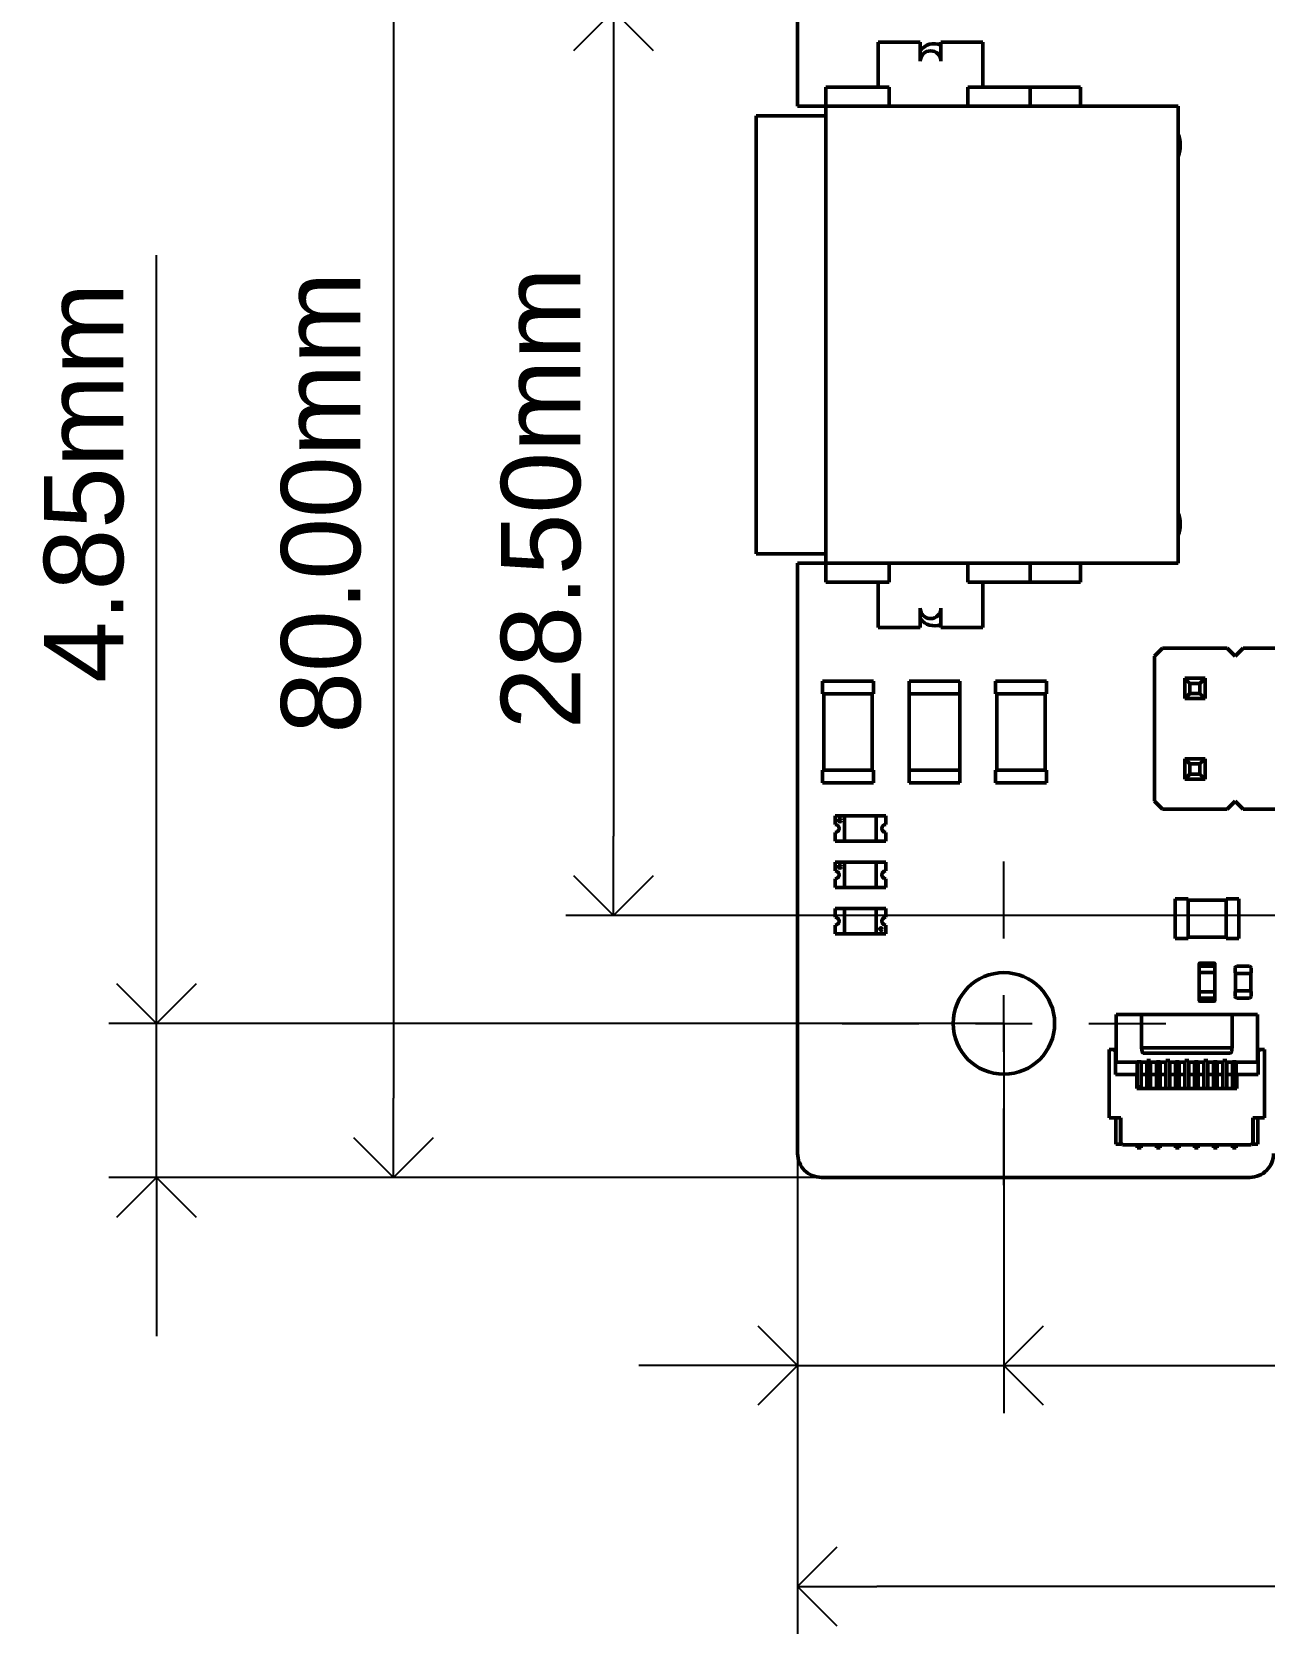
# Model space of a CAD drawing. Header units: millimetres. Extents: x 22 to 202, y 169 to 282.
# Drawn here: x 21.5 to 60.4, y 168.7 to 219.2 of the extents above; entities that cross this region are included whole.
import ezdxf

# ---------------------------------------------------------------- set-up
doc = ezdxf.new("R2010")
doc.units = ezdxf.units.MM
doc.header["$LTSCALE"] = 0.75
doc.linetypes.add('CENTER2', pattern=[28.575, 19.05, -3.175, 3.175, -3.175])
for name, color, linetype, lineweight in [('FD_Dimensions', 7, 'Continuous', 25), ('Smart Centers', 7, 'CENTER2', 25), ('Visible', 7, 'Continuous', 50)]:
    doc.layers.add(name, color=color, linetype=linetype, lineweight=lineweight)
doc.styles.get("Standard").update_dxf_attribs({"font": 'arial.ttf'})
doc.dimstyles.new('Dim-ISO-25', dxfattribs={"dimtxt": 2.5, "dimasz": 2.5, "dimexe": 1.5, "dimexo": 0, "dimgap": 1, "dimtad": 1, "dimzin": 4, "dimdsep": 46, "dimtxsty": 'Standard', "dimblk": 'OPEN90', "dimcen": 0, "dimazin": 1, "dimtp": 0.1, "dimtm": 0.1, "dimtfac": 0.72, "dimtmove": 0, "dimatfit": 3, "dimfxl": 1, "dimtzin": 4, "dimarcsym": 0})

# ---------------------------------------------------------------- blocks, each defined once
blk = doc.blocks.new('_Open90')
at = {"color": 0, "linetype": 'ByBlock', "lineweight": -2}
for p, q in [((-0.5, 0.5), (0, 0)), ((0, 0), (-1, 0)), ((0, 0), (-0.5, -0.5))]:
    blk.add_line(p, q, dxfattribs=at)
blk = doc.blocks.new('*D27')
at = {"layer": 'Defpoints', "color": 0, "transparency": 16777216}
for p in [(46.399481, 263.135658), (32.91567, 183.135265), (46.399484, 183.135265)]:
    blk.add_point(p, dxfattribs=at)
at = {"layer": 'FD_Dimensions', "color": 0, "lineweight": -2, "transparency": 16777216}
for p, q in [((46.399481, 263.135658), (31.41567, 263.135658)), ((32.91567, 260.635658), (32.91567, 185.635265)), ((46.399484, 183.135265), (31.41567, 183.135265))]:
    blk.add_line(p, q, dxfattribs=at)
at = {"layer": 'FD_Dimensions', "color": 0, "lineweight": -2, "transparency": 16777216, "xscale": 2.5, "yscale": 2.5, "zscale": 2.5}
for p, rotation in [((32.91567, 263.135658), 90), ((32.91567, 183.135265), 270)]:
    blk.add_blockref('_Open90', p, dxfattribs=dict(at, rotation=rotation))
at = {"layer": 'FD_Dimensions', "color": 0, "transparency": 16777216, "insert": (30.638403, 204.39311), "char_height": 2.5, "attachment_point": 5, "rotation": 90}
blk.add_mtext('80.00mm', dxfattribs=at)
blk = doc.blocks.new('*D29')
at = {"layer": 'Defpoints', "color": 0, "transparency": 16777216}
for p in [(52.149472, 187.98528), (45.649472, 183.88528), (45.649472, 177.206118)]:
    blk.add_point(p, dxfattribs=at)
at = {"layer": 'FD_Dimensions', "color": 0, "lineweight": -2, "transparency": 16777216}
for p, q in [((52.149472, 187.98528), (52.149472, 175.706118)), ((45.649472, 183.88528), (45.649472, 175.706118)), ((43.149472, 177.206118), (40.649472, 177.206118)), ((45.649472, 177.206118), (52.149472, 177.206118)), ((54.649472, 177.206118), (76.409104, 177.206118))]:
    blk.add_line(p, q, dxfattribs=at)
at = {"layer": 'FD_Dimensions', "color": 0, "lineweight": -2, "transparency": 16777216, "xscale": 2.5, "yscale": 2.5, "zscale": 2.5}
blk.add_blockref('_Open90', (45.649472, 177.206118), dxfattribs=at)
at = {"layer": 'FD_Dimensions', "color": 0, "lineweight": -2, "transparency": 16777216, "xscale": 2.5, "yscale": 2.5, "zscale": 2.5, "rotation": 180}
blk.add_blockref('_Open90', (52.149472, 177.206118), dxfattribs=at)
at = {"layer": 'FD_Dimensions', "color": 0, "transparency": 16777216, "insert": (69.283508, 179.483384), "char_height": 2.5, "attachment_point": 5}
blk.add_mtext('6.50mm', dxfattribs=at)
blk = doc.blocks.new('*D30')
at = {"layer": 'Defpoints', "color": 0, "transparency": 16777216}
for p in [(52.149472, 187.98528), (25.442311, 183.135265), (46.399484, 183.135265)]:
    blk.add_point(p, dxfattribs=at)
at = {"layer": 'FD_Dimensions', "color": 0, "lineweight": -2, "transparency": 16777216}
for p, q in [((25.442311, 190.48528), (25.442311, 212.191006)), ((52.149472, 187.98528), (23.942311, 187.98528)), ((25.442311, 183.135265), (25.442311, 187.98528)), ((46.399484, 183.135265), (23.942311, 183.135265)), ((25.442311, 180.635265), (25.442311, 178.135265))]:
    blk.add_line(p, q, dxfattribs=at)
at = {"layer": 'FD_Dimensions', "color": 0, "lineweight": -2, "transparency": 16777216, "xscale": 2.5, "yscale": 2.5, "zscale": 2.5}
for p, rotation in [((25.442311, 187.98528), 270), ((25.442311, 183.135265), 90)]:
    blk.add_blockref('_Open90', p, dxfattribs=dict(at, rotation=rotation))
at = {"layer": 'FD_Dimensions', "color": 0, "transparency": 16777216, "insert": (23.165045, 205.021953), "char_height": 2.5, "attachment_point": 5, "rotation": 90}
blk.add_mtext('4.85mm', dxfattribs=at)
blk = doc.blocks.new('*D37')
at = {"layer": 'Defpoints', "color": 0, "transparency": 16777216}
for p in [(45.649472, 183.88528), (90.649775, 179.127866), (45.649472, 170.248135)]:
    blk.add_point(p, dxfattribs=at)
at = {"layer": 'FD_Dimensions', "color": 0, "lineweight": -2, "transparency": 16777216}
for p, q in [((45.649472, 183.88528), (45.649472, 168.748135)), ((90.649775, 179.127866), (90.649775, 168.748135)), ((88.149775, 170.248135), (48.149472, 170.248135))]:
    blk.add_line(p, q, dxfattribs=at)
at = {"layer": 'FD_Dimensions', "color": 0, "lineweight": -2, "transparency": 16777216, "xscale": 2.5, "yscale": 2.5, "zscale": 2.5, "rotation": 180}
blk.add_blockref('_Open90', (45.649472, 170.248135), dxfattribs=at)
at = {"layer": 'FD_Dimensions', "color": 0, "lineweight": -2, "transparency": 16777216, "xscale": 2.5, "yscale": 2.5, "zscale": 2.5}
blk.add_blockref('_Open90', (90.649775, 170.248135), dxfattribs=at)
at = {"layer": 'FD_Dimensions', "color": 0, "transparency": 16777216, "insert": (68.149624, 172.525401), "char_height": 2.5, "attachment_point": 5}
blk.add_mtext('45.00mm', dxfattribs=at)
blk = doc.blocks.new('*U18')
at = {"layer": 'Smart Centers', "color": 0, "ltscale": 0.75, "transparency": 16777216}
for p, q in [((0, 2.678906), (0, 5.1)), ((-5.1, 0), (-2.678906, 0)), ((2.678906, 0), (5.1, 0)), ((0, -5.1), (0, -2.678906))]:
    blk.add_line(p, q, dxfattribs=at)
at = {"layer": 'Smart Centers', "color": 0, "linetype": 'Continuous', "ltscale": 0.75, "transparency": 16777216}
for p, q in [((0, -0.892969), (0, 0.892969)), ((-0.892969, 0), (0.892969, 0))]:
    blk.add_line(p, q, dxfattribs=at)
blk = doc.blocks.new('*D39')
at = {"layer": 'Defpoints', "color": 0, "transparency": 16777216}
for p in [(91.851481, 219.885579), (39.845512, 191.385202), (126.699789, 191.385202)]:
    blk.add_point(p, dxfattribs=at)
at = {"layer": 'FD_Dimensions', "color": 0, "lineweight": -2, "transparency": 16777216}
for p, q in [((91.851481, 219.885579), (38.345512, 219.885579)), ((39.845512, 217.385579), (39.845512, 193.885202)), ((126.699789, 191.385202), (38.345512, 191.385202))]:
    blk.add_line(p, q, dxfattribs=at)
at = {"layer": 'FD_Dimensions', "color": 0, "lineweight": -2, "transparency": 16777216, "xscale": 2.5, "yscale": 2.5, "zscale": 2.5}
for p, rotation in [((39.845512, 219.885579), 90), ((39.845512, 191.385202), 270)]:
    blk.add_blockref('_Open90', p, dxfattribs=dict(at, rotation=rotation))
at = {"layer": 'FD_Dimensions', "color": 0, "transparency": 16777216, "insert": (37.568245, 204.532394), "char_height": 2.5, "attachment_point": 5, "rotation": 90}
blk.add_mtext('28.50mm', dxfattribs=at)

msp = doc.modelspace()

# ---------------------------------------------------------------- linework, layer by layer
at = {"layer": 'Visible'}
for p, q in [((45.649, 218.515), (45.649, 227.795)), ((48.191, 218.905), (49.516, 218.905)), ((48.191, 217.485), (48.191, 218.905)), ((49.516, 218.905), (49.516, 218.305)), ((50.166, 218.905), (51.491, 218.905)), ((50.166, 218.305), (50.166, 218.905)), ((51.491, 218.905), (51.491, 217.485)), ((45.649, 216.885), (45.649, 218.515)), ((46.541, 217.485), (48.533, 217.485)), ((46.541, 217.485), (46.541, 216.885)), ((48.533, 216.885), (48.533, 217.485)), ((51.017, 217.485), (52.98, 217.485)), ((51.017, 216.885), (51.017, 217.485)), ((52.98, 217.485), (54.566, 217.485)), ((52.98, 216.885), (52.98, 217.485)), ((54.566, 216.885), (54.566, 217.485)), ((44.341, 216.585), (44.341, 202.785)), ((46.541, 216.585), (44.341, 216.585)), ((46.541, 216.885), (45.649, 216.885)), ((46.541, 216.885), (46.541, 202.485)), ((57.641, 216.885), (46.541, 216.885)), ((57.641, 202.485), (57.641, 216.885)), ((44.341, 202.785), (46.541, 202.785)), ((45.649, 202.485), (46.541, 202.485)), ((45.649, 200.815), (45.649, 202.485)), ((46.541, 202.485), (46.541, 201.885)), ((57.641, 202.485), (46.541, 202.485)), ((48.533, 202.485), (48.533, 201.885)), ((51.017, 202.485), (51.017, 201.885)), ((52.98, 202.485), (52.98, 201.885)), ((54.566, 202.485), (54.566, 201.885)), ((46.541, 201.885), (48.533, 201.885)), ((48.191, 200.465), (48.191, 201.885)), ((51.017, 201.885), (52.98, 201.885)), ((51.491, 201.885), (51.491, 200.465)), ((52.98, 201.885), (54.566, 201.885)), ((49.516, 201.065), (49.516, 200.465)), ((50.166, 200.465), (50.166, 201.065)), ((45.649, 183.885), (45.649, 200.815)), ((49.516, 200.465), (48.191, 200.465)), ((51.491, 200.465), (50.166, 200.465)), ((57.153, 199.811), (56.899, 199.557)), ((56.899, 199.557), (56.899, 194.985)), ((59.185, 199.811), (57.153, 199.811)), ((59.439, 199.557), (59.185, 199.811)), ((59.693, 199.811), (59.439, 199.557)), ((61.725, 199.811), (59.693, 199.811)), ((46.479, 198.765), (46.439, 198.765)), ((46.439, 198.365), (46.439, 198.765)), ((46.479, 198.365), (46.439, 198.365)), ((47.999, 198.765), (46.479, 198.765)), ((46.479, 195.965), (46.479, 198.365)), ((47.999, 198.365), (46.479, 198.365)), ((47.999, 198.765), (48.039, 198.765)), ((47.999, 195.965), (47.999, 198.365)), ((47.999, 198.365), (48.039, 198.365)), ((48.039, 198.365), (48.039, 198.765)), ((49.164, 198.71), (49.164, 198.765)), ((50.764, 198.765), (49.164, 198.765)), ((49.164, 198.42), (49.164, 198.71)), ((49.164, 198.42), (49.164, 198.365)), ((49.164, 195.965), (49.164, 198.365)), ((50.764, 198.365), (49.164, 198.365)), ((50.764, 198.71), (50.764, 198.765)), ((50.764, 198.42), (50.764, 198.71)), ((50.764, 198.42), (50.764, 198.365)), ((50.764, 195.965), (50.764, 198.365)), ((51.929, 198.765), (51.889, 198.765)), ((51.889, 198.365), (51.889, 198.765)), ((51.929, 198.365), (51.889, 198.365)), ((53.449, 198.765), (51.929, 198.765)), ((51.929, 195.965), (51.929, 198.365)), ((53.449, 198.365), (51.929, 198.365)), ((53.449, 198.765), (53.489, 198.765)), ((53.449, 195.965), (53.449, 198.365)), ((53.449, 198.365), (53.489, 198.365)), ((53.489, 198.365), (53.489, 198.765)), ((57.849, 198.861), (57.849, 198.221)), ((57.849, 198.861), (58.489, 198.861)), ((57.849, 198.861), (58.009, 198.701)), ((57.849, 198.221), (58.009, 198.381)), ((58.009, 198.701), (58.009, 198.381)), ((58.009, 198.701), (58.329, 198.701)), ((58.009, 198.381), (58.329, 198.381)), ((58.489, 198.861), (58.329, 198.701)), ((58.329, 198.701), (58.329, 198.381)), ((58.489, 198.221), (58.329, 198.381)), ((58.489, 198.861), (58.489, 198.221)), ((57.849, 198.221), (58.489, 198.221)), ((46.479, 195.965), (46.439, 195.965)), ((46.439, 195.565), (46.439, 195.965)), ((47.999, 195.965), (46.479, 195.965)), ((47.999, 195.965), (48.039, 195.965)), ((48.039, 195.565), (48.039, 195.965)), ((49.164, 195.91), (49.164, 195.965)), ((50.764, 195.965), (49.164, 195.965)), ((49.164, 195.62), (49.164, 195.91)), ((50.764, 195.91), (50.764, 195.965)), ((50.764, 195.62), (50.764, 195.91)), ((51.929, 195.965), (51.889, 195.965)), ((51.889, 195.565), (51.889, 195.965)), ((53.449, 195.965), (51.929, 195.965)), ((53.449, 195.965), (53.489, 195.965)), ((53.489, 195.565), (53.489, 195.965)), ((57.849, 196.321), (58.489, 196.321)), ((57.849, 196.321), (57.849, 195.681)), ((57.849, 196.321), (58.009, 196.161)), ((57.849, 195.681), (58.009, 195.841)), ((58.009, 196.161), (58.329, 196.161)), ((58.009, 196.161), (58.009, 195.841)), ((58.009, 195.841), (58.329, 195.841)), ((58.489, 196.321), (58.329, 196.161)), ((58.329, 196.161), (58.329, 195.841)), ((58.489, 195.681), (58.329, 195.841)), ((58.489, 196.321), (58.489, 195.681)), ((46.479, 195.565), (46.439, 195.565)), ((47.999, 195.565), (46.479, 195.565)), ((47.999, 195.565), (48.039, 195.565)), ((49.164, 195.62), (49.164, 195.565)), ((50.764, 195.565), (49.164, 195.565)), ((50.764, 195.62), (50.764, 195.565)), ((51.929, 195.565), (51.889, 195.565)), ((53.449, 195.565), (51.929, 195.565)), ((53.449, 195.565), (53.489, 195.565)), ((57.849, 195.681), (58.489, 195.681)), ((56.899, 194.985), (57.153, 194.731)), ((59.185, 194.731), (59.439, 194.985)), ((59.439, 194.985), (59.693, 194.731)), ((47.129, 194.528), (46.829, 194.528)), ((46.829, 194.528), (46.829, 194.253)), ((47.129, 194.528), (47.129, 193.728)), ((48.129, 194.528), (47.129, 194.528)), ((48.129, 193.728), (48.129, 194.528)), ((48.429, 194.528), (48.129, 194.528)), ((48.429, 194.253), (48.429, 194.528)), ((57.153, 194.731), (59.185, 194.731)), ((59.693, 194.731), (61.725, 194.731)), ((46.829, 194.003), (46.829, 193.728)), ((48.429, 193.728), (48.429, 194.003)), ((46.829, 193.728), (47.129, 193.728)), ((47.129, 193.728), (48.129, 193.728)), ((48.129, 193.728), (48.429, 193.728)), ((47.129, 193.068), (46.829, 193.068)), ((46.829, 193.068), (46.829, 192.793)), ((47.129, 193.068), (47.129, 192.268)), ((48.129, 193.068), (47.129, 193.068)), ((48.129, 192.268), (48.129, 193.068)), ((48.429, 193.068), (48.129, 193.068)), ((48.429, 192.793), (48.429, 193.068)), ((46.829, 192.543), (46.829, 192.268)), ((48.429, 192.268), (48.429, 192.543)), ((46.829, 192.268), (47.129, 192.268)), ((47.129, 192.268), (48.129, 192.268)), ((48.129, 192.268), (48.429, 192.268)), ((57.952, 191.91), (57.552, 191.91)), ((57.552, 191.87), (57.552, 191.91)), ((57.552, 191.87), (57.552, 190.7)), ((57.952, 191.87), (57.952, 191.91)), ((59.152, 191.87), (57.952, 191.87)), ((57.952, 191.87), (57.952, 190.7)), ((59.552, 191.91), (59.152, 191.91)), ((59.152, 191.87), (59.152, 191.91)), ((59.152, 191.87), (59.152, 190.7)), ((59.552, 191.87), (59.552, 191.91)), ((59.552, 191.87), (59.552, 190.7)), ((47.129, 191.608), (46.829, 191.608)), ((46.829, 191.608), (46.829, 191.333)), ((48.129, 191.608), (47.129, 191.608)), ((47.129, 191.608), (47.129, 190.808)), ((48.129, 190.808), (48.129, 191.608)), ((48.429, 191.608), (48.129, 191.608)), ((48.429, 191.333), (48.429, 191.608)), ((46.829, 191.083), (46.829, 190.808)), ((46.829, 190.808), (47.129, 190.808)), ((47.129, 190.808), (48.129, 190.808)), ((48.129, 190.808), (48.429, 190.808)), ((48.429, 190.808), (48.429, 191.083)), ((57.552, 190.7), (57.552, 190.66)), ((57.952, 190.66), (57.552, 190.66)), ((59.152, 190.7), (57.952, 190.7)), ((57.952, 190.7), (57.952, 190.66)), ((59.152, 190.7), (59.152, 190.66)), ((59.552, 190.66), (59.152, 190.66)), ((59.552, 190.7), (59.552, 190.66)), ((58.303, 189.779), (58.303, 189.862)), ((58.795, 189.785), (58.309, 189.785)), ((58.781, 189.885), (58.323, 189.885)), ((58.801, 189.862), (58.801, 189.779)), ((59.489, 189.785), (59.889, 189.785)), ((58.302, 189.765), (58.302, 188.805)), ((58.302, 189.765), (58.303, 189.765)), ((58.303, 189.779), (58.303, 189.765)), ((58.303, 189.605), (58.303, 189.765)), ((58.303, 189.605), (58.303, 189.591)), ((58.309, 189.585), (58.322, 189.585)), ((58.322, 189.585), (58.782, 189.585)), ((58.782, 189.585), (58.795, 189.585)), ((58.801, 189.765), (58.801, 189.779)), ((58.801, 189.765), (58.801, 189.605)), ((58.801, 189.765), (58.802, 189.765)), ((58.802, 188.805), (58.802, 189.765)), ((59.439, 189.735), (59.439, 189.592)), ((59.489, 189.555), (59.449, 189.555)), ((59.449, 189.555), (59.449, 189.015)), ((59.489, 189.555), (59.889, 189.555)), ((59.929, 189.555), (59.889, 189.555)), ((59.929, 189.555), (59.929, 189.015)), ((59.939, 189.735), (59.939, 189.592)), ((58.303, 188.805), (58.302, 188.805)), ((58.303, 188.805), (58.303, 188.965)), ((58.303, 188.805), (58.303, 188.791)), ((58.303, 188.709), (58.303, 188.791)), ((58.322, 188.985), (58.309, 188.985)), ((58.309, 188.785), (58.795, 188.785)), ((58.322, 188.985), (58.782, 188.985)), ((58.795, 188.985), (58.782, 188.985)), ((58.801, 188.979), (58.801, 188.965)), ((58.801, 188.805), (58.801, 188.965)), ((58.802, 188.805), (58.801, 188.805)), ((58.801, 188.805), (58.801, 188.791)), ((58.801, 188.709), (58.801, 188.791)), ((59.439, 188.979), (59.439, 188.835)), ((59.489, 189.015), (59.449, 189.015)), ((59.489, 189.015), (59.889, 189.015)), ((59.489, 188.785), (59.889, 188.785)), ((59.929, 189.015), (59.889, 189.015)), ((59.939, 188.979), (59.939, 188.835)), ((58.323, 188.685), (58.781, 188.685)), ((55.684, 186.863), (55.684, 188.263)), ((55.684, 188.263), (56.489, 188.263)), ((56.539, 188.263), (56.489, 188.263)), ((56.489, 187.225), (56.489, 188.263)), ((59.289, 188.263), (56.539, 188.263)), ((59.289, 188.263), (59.339, 188.263)), ((59.339, 188.263), (59.339, 187.225)), ((60.144, 188.263), (59.339, 188.263)), ((60.144, 188.263), (60.144, 186.863)), ((55.464, 187.163), (55.614, 187.163)), ((55.464, 185.013), (55.464, 187.163)), ((55.664, 187.113), (55.614, 187.163)), ((55.684, 187.163), (55.614, 187.163)), ((55.664, 186.373), (55.664, 187.113)), ((55.684, 186.863), (55.684, 186.763)), ((56.354, 186.763), (55.684, 186.763)), ((56.474, 186.772), (56.354, 186.772)), ((56.354, 185.984), (56.354, 186.772)), ((56.474, 185.984), (56.474, 186.772)), ((56.654, 186.763), (56.474, 186.763)), ((59.289, 187.218), (56.539, 187.218)), ((56.539, 187.043), (59.289, 187.043)), ((56.774, 186.82), (56.654, 186.82)), ((56.654, 185.933), (56.654, 186.82)), ((56.774, 185.933), (56.774, 186.82)), ((56.954, 186.763), (56.774, 186.763)), ((57.074, 186.772), (56.954, 186.772)), ((56.954, 185.984), (56.954, 186.772)), ((57.074, 185.984), (57.074, 186.772)), ((57.254, 186.763), (57.074, 186.763)), ((57.374, 186.82), (57.254, 186.82)), ((57.254, 185.933), (57.254, 186.82)), ((57.374, 185.933), (57.374, 186.82)), ((57.554, 186.763), (57.374, 186.763)), ((57.674, 186.772), (57.554, 186.772)), ((57.554, 185.984), (57.554, 186.772)), ((57.674, 185.984), (57.674, 186.772)), ((57.854, 186.763), (57.674, 186.763)), ((57.974, 186.82), (57.854, 186.82)), ((57.854, 185.933), (57.854, 186.82)), ((57.974, 185.933), (57.974, 186.82)), ((58.154, 186.763), (57.974, 186.763)), ((58.274, 186.772), (58.154, 186.772)), ((58.154, 186.772), (58.154, 185.984)), ((58.274, 185.984), (58.274, 186.772)), ((58.454, 186.763), (58.274, 186.763)), ((58.574, 186.82), (58.454, 186.82)), ((58.454, 185.933), (58.454, 186.82)), ((58.574, 185.933), (58.574, 186.82)), ((58.754, 186.763), (58.574, 186.763)), ((58.874, 186.772), (58.754, 186.772)), ((58.754, 185.984), (58.754, 186.772)), ((58.874, 185.984), (58.874, 186.772)), ((59.054, 186.763), (58.874, 186.763)), ((59.174, 186.82), (59.054, 186.82)), ((59.054, 186.82), (59.054, 185.933)), ((59.174, 185.933), (59.174, 186.82)), ((59.354, 186.763), (59.174, 186.763)), ((59.474, 186.772), (59.354, 186.772)), ((59.354, 185.984), (59.354, 186.772)), ((59.474, 185.984), (59.474, 186.772)), ((60.144, 186.763), (59.474, 186.763)), ((60.214, 187.163), (60.144, 187.163)), ((60.144, 186.763), (60.144, 186.863)), ((60.164, 187.113), (60.214, 187.163)), ((60.164, 186.373), (60.164, 187.113)), ((60.214, 187.163), (60.364, 187.163)), ((60.364, 187.163), (60.364, 185.013)), ((55.664, 186.373), (56.342, 186.373)), ((56.342, 185.933), (56.342, 186.373)), ((56.342, 186.373), (56.354, 186.373)), ((56.474, 186.373), (56.654, 186.373)), ((56.774, 186.373), (56.954, 186.373)), ((57.074, 186.373), (57.254, 186.373)), ((57.374, 186.373), (57.554, 186.373)), ((57.674, 186.373), (57.854, 186.373)), ((57.974, 186.373), (58.154, 186.373)), ((58.274, 186.373), (58.454, 186.373)), ((58.574, 186.373), (58.754, 186.373)), ((58.874, 186.373), (59.054, 186.373)), ((59.174, 186.373), (59.354, 186.373)), ((59.474, 186.373), (59.487, 186.373)), ((59.487, 186.373), (60.164, 186.373)), ((59.487, 186.373), (59.487, 185.933)), ((59.487, 185.933), (56.342, 185.933)), ((56.354, 185.984), (56.474, 185.984)), ((56.954, 185.984), (57.074, 185.984)), ((57.554, 185.984), (57.674, 185.984)), ((58.154, 185.984), (58.274, 185.984)), ((58.754, 185.984), (58.874, 185.984)), ((59.354, 185.984), (59.474, 185.984)), ((55.834, 185.013), (55.464, 185.013)), ((55.674, 185.013), (55.674, 184.183)), ((55.824, 184.183), (55.824, 185.013)), ((55.834, 184.213), (55.834, 185.013)), ((59.994, 184.213), (59.994, 185.013)), ((60.364, 185.013), (59.994, 185.013)), ((60.004, 184.183), (60.004, 185.013)), ((60.154, 184.183), (60.154, 185.013)), ((55.824, 184.183), (55.674, 184.183)), ((55.834, 184.213), (55.884, 184.163)), ((59.944, 184.163), (55.884, 184.163)), ((56.354, 184.163), (56.354, 184.113)), ((56.354, 184.113), (56.354, 184.063)), ((56.354, 184.113), (56.474, 184.113)), ((56.474, 184.063), (56.354, 184.063)), ((56.474, 184.163), (56.474, 184.113)), ((56.474, 184.113), (56.474, 184.063)), ((56.954, 184.163), (56.954, 184.113)), ((56.954, 184.113), (56.954, 184.063)), ((56.954, 184.113), (57.074, 184.113)), ((57.074, 184.063), (56.954, 184.063)), ((57.074, 184.163), (57.074, 184.113)), ((57.074, 184.113), (57.074, 184.063)), ((57.554, 184.163), (57.554, 184.113)), ((57.554, 184.113), (57.554, 184.063)), ((57.554, 184.113), (57.674, 184.113)), ((57.674, 184.063), (57.554, 184.063)), ((57.674, 184.163), (57.674, 184.113)), ((57.674, 184.113), (57.674, 184.063)), ((58.154, 184.163), (58.154, 184.113)), ((58.154, 184.113), (58.154, 184.063)), ((58.154, 184.113), (58.274, 184.113)), ((58.274, 184.063), (58.154, 184.063)), ((58.274, 184.163), (58.274, 184.113)), ((58.274, 184.113), (58.274, 184.063)), ((58.754, 184.163), (58.754, 184.113)), ((58.754, 184.113), (58.874, 184.113)), ((58.754, 184.113), (58.754, 184.063)), ((58.874, 184.063), (58.754, 184.063)), ((58.874, 184.163), (58.874, 184.113)), ((58.874, 184.113), (58.874, 184.063)), ((59.354, 184.163), (59.354, 184.113)), ((59.354, 184.113), (59.354, 184.063)), ((59.354, 184.113), (59.474, 184.113)), ((59.474, 184.063), (59.354, 184.063)), ((59.474, 184.163), (59.474, 184.113)), ((59.474, 184.113), (59.474, 184.063)), ((59.994, 184.213), (59.944, 184.163)), ((60.154, 184.183), (60.004, 184.183)), ((59.899, 183.135), (46.399, 183.135))]:
    msp.add_line(p, q, dxfattribs=at)
for centre in [(46.979, 194.378), (46.979, 192.918), (48.279, 190.958)]:
    msp.add_circle(centre, 0.0402, dxfattribs=at)
at = {"layer": 'Visible', "extrusion": (0, 0, -1)}
msp.add_circle((-52.149, 187.985), 1.6, dxfattribs=at)
for centre, radius, start, end in [((-49.957, 218.305), 0.55, 36.6959, 112.3337), ((-49.841, 218.305), 0.325, 0, 180), ((-56.758, 215.655), 0.95, 158.3529, 201.6471), ((-56.758, 203.715), 0.95, 158.3529, 201.6471), ((-49.841, 201.065), 0.325, 180, 0), ((-49.957, 201.065), 0.55, 247.6663, 323.3041), ((-46.829, 194.128), 0.125, 90, 270), ((-48.429, 194.128), 0.125, 270, 90), ((-46.829, 192.668), 0.125, 90, 270), ((-48.429, 192.668), 0.125, 270, 90), ((-46.829, 191.208), 0.125, 90, 270), ((-48.429, 191.208), 0.125, 270, 90), ((-59.889, 189.735), 0.05, 90, 180), ((-58.309, 189.591), 0.006, 270, 0), ((-58.795, 189.591), 0.006, 180.7287, 270), ((-59.889, 189.592), 0.05, 180, 195.9375), ((-58.309, 188.979), 0.006, 0.7287, 90), ((-58.795, 188.791), 0.006, 180, 270), ((-59.889, 188.835), 0.05, 180, 270), ((-59.889, 188.979), 0.05, 164.0625, 180), ((-46.399, 183.885), 0.75, 269.997, 0.0032), ((-59.9, 183.885), 0.75, 179.9984, 270.0096)]:
    msp.add_arc(centre, radius, start, end, dxfattribs=at)
at = {"layer": 'Visible'}
for centre, radius, start, end in [((58.309, 189.779), 0.006, 90, 180), ((58.795, 189.779), 0.006, 0, 90), ((59.489, 189.735), 0.05, 90, 180), ((59.489, 189.592), 0.05, 180, 195.9375), ((58.309, 188.791), 0.006, 180, 270), ((58.795, 188.979), 0.006, 0, 90), ((59.489, 188.979), 0.05, 164.0625, 180), ((59.489, 188.835), 0.05, 180, 270)]:
    msp.add_arc(centre, radius, start, end, dxfattribs=at)
for centre, major_axis, ratio, start_param, end_param in [((58.322, 189.862), (0.0008, 0.0234), 0.843482, 0.028581, 1.614011), ((58.781, 189.862), (-0.0008, 0.0234), 0.843488, 4.669024, 6.254499), ((58.322, 188.709), (-0.0008, 0.0234), 0.843489, 1.527429, 3.112906), ((58.781, 188.709), (0.0008, 0.0234), 0.843482, 3.170174, 4.755603), ((56.539, 187.225), (-0.05, 0), 0.140055, 0, 1.570796), ((59.289, 187.225), (0.05, 0), 0.140055, 4.712389, 6.283185)]:
    msp.add_ellipse(centre, major_axis=major_axis, ratio=ratio, start_param=start_param, end_param=end_param, dxfattribs=at)
at = {"layer": 'Visible', "extrusion": (0, 0, -1)}
for centre, start_param, end_param in [((56.539, 187.225), 3.141593, 4.712389), ((59.289, 187.225), 1.570796, 3.141593)]:
    msp.add_ellipse(centre, major_axis=(0, 0.182), ratio=0.274721, start_param=start_param, end_param=end_param, dxfattribs=at)
at = {"layer": 'Visible'}
for points in [[(58.801, 189.605), (58.801, 189.599), (58.801, 189.594), (58.801, 189.592), (58.801, 189.592), (58.801, 189.591), (58.801, 189.591)], [(58.303, 188.965), (58.303, 188.972), (58.303, 188.977), (58.303, 188.979), (58.303, 188.979), (58.303, 188.979), (58.303, 188.979)]]:
    msp.add_open_spline(points, degree=3, knots=[0, 0, 0, 0, 0.420189, 0.420189, 0.420189, 0.5428458, 0.5428458, 0.5428458, 0.5428458], dxfattribs=at)
for points in [[(59.441, 189.578), (59.443, 189.57), (59.446, 189.563), (59.449, 189.555)], [(59.937, 189.578), (59.935, 189.57), (59.932, 189.563), (59.929, 189.555)], [(58.303, 188.791), (58.303, 188.791), (58.303, 188.791), (58.303, 188.791)], [(59.449, 189.015), (59.446, 189.008), (59.443, 189), (59.441, 188.993)], [(59.929, 189.015), (59.932, 189.008), (59.935, 189), (59.937, 188.993)]]:
    msp.add_open_spline(points, degree=3, dxfattribs=at)

# ---------------------------------------------------------------- block references
at = {"layer": 'Smart Centers', "ltscale": 0.75}
msp.add_blockref('*U18', (52.149, 187.985), dxfattribs=at)

# ---------------------------------------------------------------- dimensions: what is measured, and where the dimension line sits
at = {"layer": 'FD_Dimensions'}
for base, p1, p2, angle, picture, middle in [((32.916, 183.135), (46.399, 263.136), (46.399, 183.135), 270, '*D27', (32.916, 204.393)), ((39.846, 191.385), (91.851, 219.886), (126.7, 191.385), 90, '*D39', (39.846, 204.532)), ((25.442, 183.135), (52.149, 187.985), (46.399, 183.135), 270, '*D30', (25.442, 205.022)), ((45.649, 177.206), (52.149, 187.985), (45.649, 183.885), 180, '*D29', (69.284, 177.206))]:
    dim = msp.add_linear_dim(base=base, p1=p1, p2=p2, angle=angle, dimstyle='Dim-ISO-25', override={"dimlfac": 1, "dimpost": 'mm'}, dxfattribs=at)
    dim.commit()
    dim.dimension.update_dxf_attribs({"geometry": picture, "text_midpoint": middle, "dimtype": 160})
dim = msp.add_linear_dim(base=(45.649, 170.248), p1=(90.65, 179.128), p2=(45.649, 183.885), angle=180, dimstyle='Dim-ISO-25', override={"dimlfac": 1, "dimpost": 'mm', "dimclrd": 0, "dimclre": 0}, dxfattribs=at)
dim.commit()
dim.dimension.update_dxf_attribs({"geometry": '*D37', "text_midpoint": (68.15, 172.525)})

doc.saveas('drawing.dxf')
